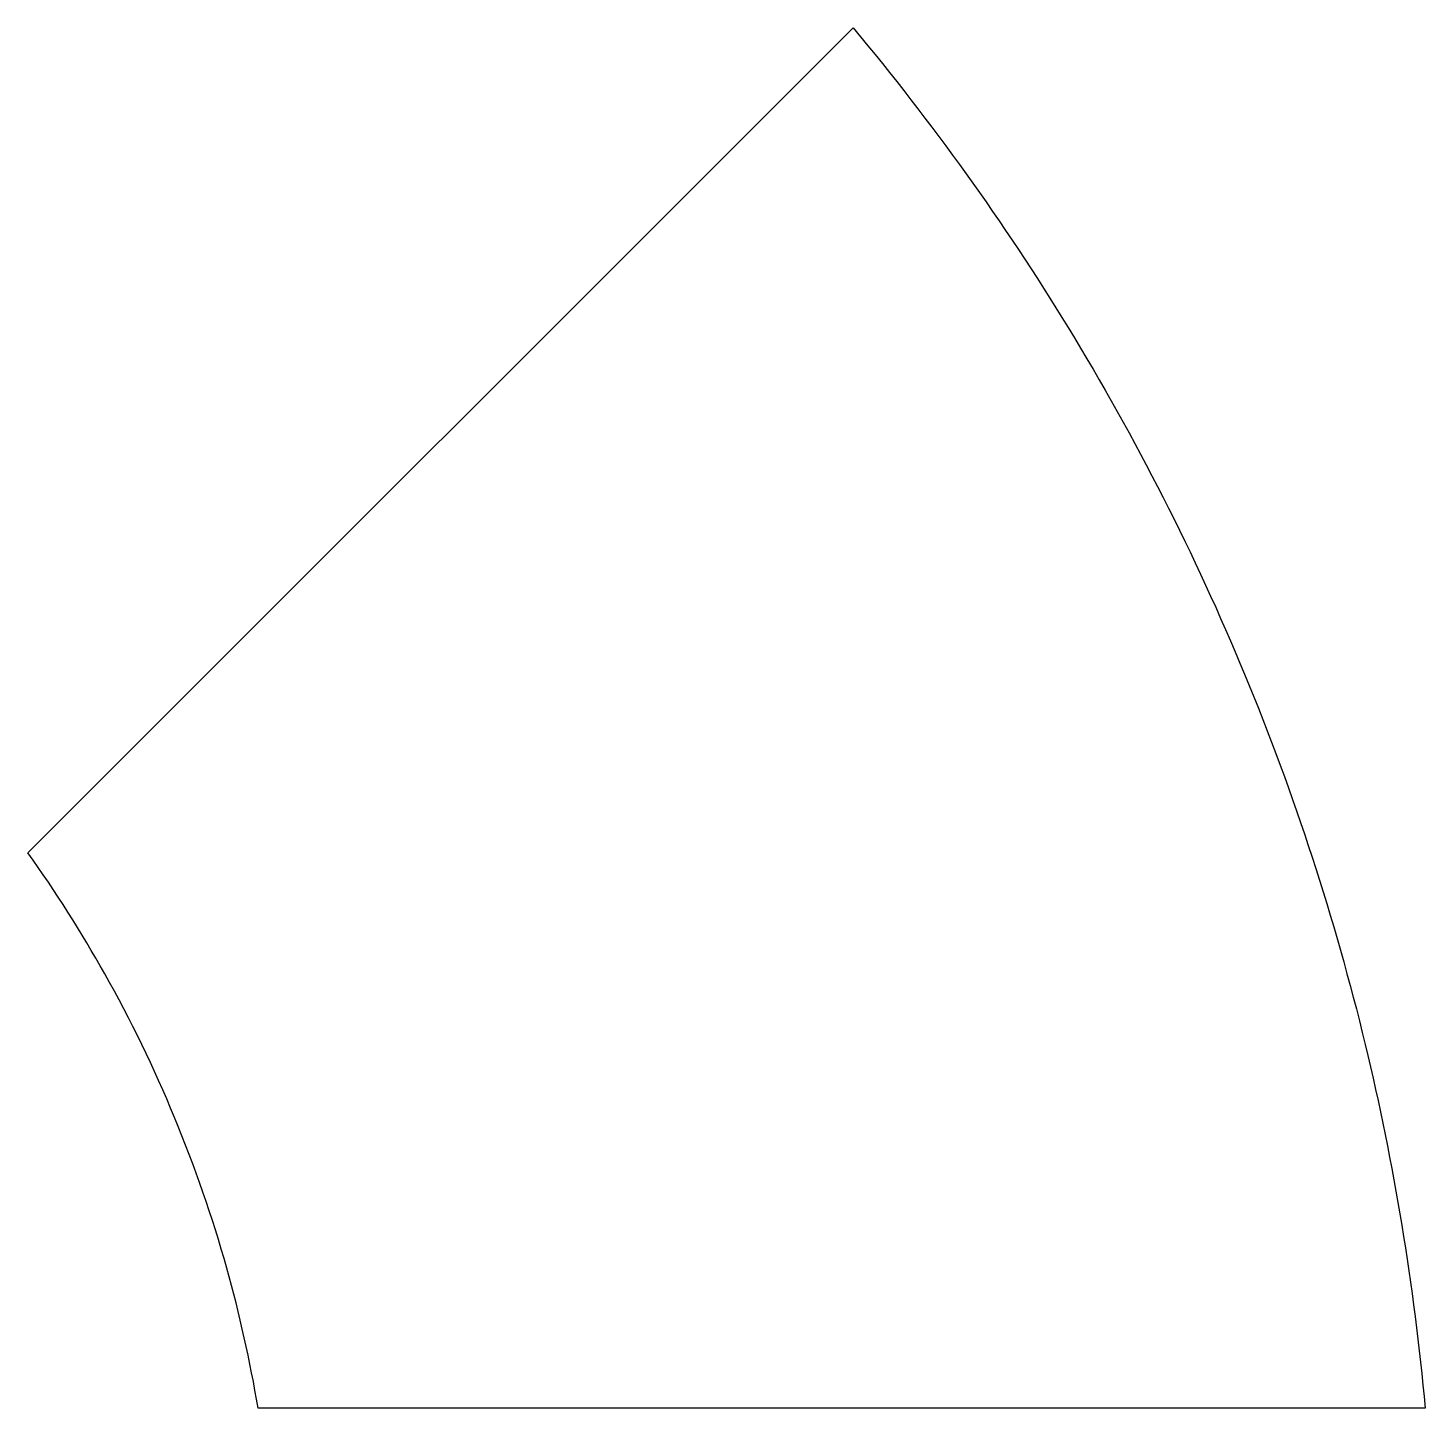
# Model space of a CAD drawing. Header units: millimetres. Extents: x -36 to 182, y 0 to 216.
import ezdxf

# ---------------------------------------------------------------- set-up
doc = ezdxf.new("R2010")
doc.units = ezdxf.units.MM

msp = doc.modelspace()

# ---------------------------------------------------------------- linework, layer by layer
for p, q in [((-35.95, 86.8), (92.96, 215.71)), ((182.31, 0), (0, 0))]:
    msp.add_line(p, q)
for points, knots in [([(92.96, 215.71), (105.28, 200.96), (116.51, 185.3), (137.12, 151.58), (146.35, 133.44), (154.12, 114.68), (161.89, 95.93), (168.19, 76.57), (177.46, 38.15), (180.59, 19.14), (182.31, 0)], [-24.034595, -24.034595, -24.034595, -24.034595, -18.269852, -18.269852, -12.179902, -12.179902, -12.179902, -6.089951, -6.089951, -0.325208, -0.325208, -0.325208, -0.325208]), ([(0, 0), (-1.24, 7.36), (-2.87, 14.66), (-7.14, 29.87), (-9.87, 37.75), (-13.06, 45.44), (-16.24, 53.13), (-19.88, 60.63), (-27.62, 74.4), (-31.62, 80.71), (-35.95, 86.8)], [-9.731856, -9.731856, -9.731856, -9.731856, -7.491562, -7.491562, -4.994375, -4.994375, -4.994375, -2.497187, -2.497187, -0.256894, -0.256894, -0.256894, -0.256894])]:
    msp.add_open_spline(points, degree=3, knots=knots)

doc.saveas('drawing.dxf')
